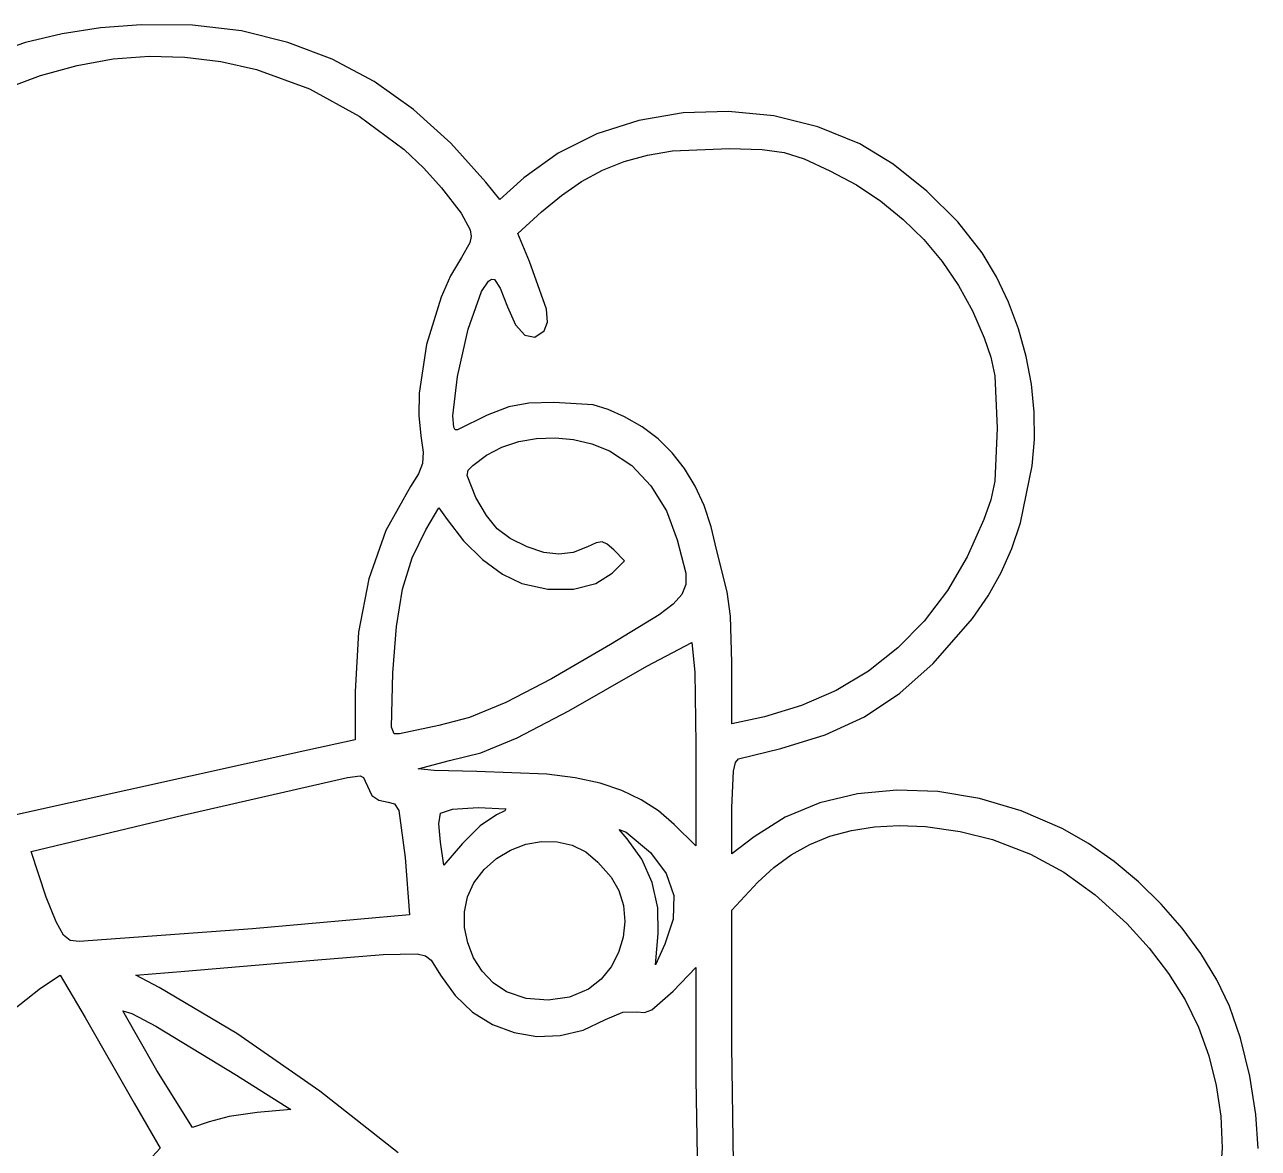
# Model space of a CAD drawing. Extents: x 0 to 238, y 7 to 276.
# Drawn here: x 131.6 to 215.9, y 198.2 to 275.1 of the extents above; entities that cross this region are included whole.
import ezdxf

# ---------------------------------------------------------------- set-up
doc = ezdxf.new("R2010")
doc.units = 0

msp = doc.modelspace()

# ---------------------------------------------------------------- linework, layer by layer
at = {"layer": 'Layer 1'}
for p, q in [((139.523387, 275.061316), (136.761109, 274.846067)), ((143.037743, 275.033087), (139.523387, 275.061316)), ((146.385492, 274.630298), (143.037743, 275.033087)), ((134.133605, 274.437341), (131.63674, 273.833484)), ((136.761109, 274.846067), (134.133605, 274.437341)), ((149.568699, 273.852124), (146.385492, 274.630298)), ((131.63674, 273.833484), (129.266381, 273.032844)), ((152.589433, 272.697741), (149.568699, 273.852124)), ((135.148299, 272.271817), (137.622775, 272.71527)), ((137.622775, 272.71527), (140.079063, 272.907369)), ((140.079063, 272.907369), (142.525843, 272.849767)), ((142.525843, 272.849767), (144.9718, 272.544117)), ((144.9718, 272.544117), (147.425614, 271.992074)), ((155.449761, 271.166324), (152.589433, 272.697741)), ((130.110051, 270.624233), (132.646952, 271.575356)), ((132.646952, 271.575356), (135.148299, 272.271817)), ((147.4256, 271.99211), (151.031104, 270.665336)), ((147.425614, 271.992074), (147.4256, 271.99211)), ((158.151751, 269.257048), (155.449761, 271.166324)), ((151.031104, 270.665336), (154.44148, 268.812701)), ((160.697471, 266.969087), (158.151751, 269.257048)), ((176.573875, 269.028835), (173.548945, 268.514138)), ((179.674877, 269.133428), (176.573875, 269.028835)), ((182.775054, 268.820475), (179.674877, 269.133428)), ((154.44148, 268.812701), (157.501291, 266.530115)), ((173.548945, 268.514138), (170.676983, 267.596778)), ((185.797509, 268.082535), (182.775054, 268.820475)), ((170.676983, 267.596778), (168.034885, 266.284197)), ((188.665348, 266.912166), (185.797509, 268.082535)), ((157.501291, 266.530115), (158.851161, 265.257563)), ((163.088987, 264.301616), (160.697471, 266.969087)), ((175.848838, 266.437553), (179.740411, 266.594649)), ((179.740411, 266.594649), (181.986065, 266.521337)), ((181.986065, 266.521337), (183.497497, 266.325655)), ((190.934151, 265.525859), (188.665348, 266.912166)), ((168.034885, 266.284197), (165.699548, 264.583836)), ((171.061537, 265.107402), (172.552574, 265.708295)), ((172.552574, 265.708295), (174.139521, 266.148785)), ((174.139521, 266.148785), (175.848838, 266.437553)), ((183.497497, 266.325655), (184.850179, 265.885233)), ((184.850179, 265.885233), (186.619581, 265.077699)), ((158.851161, 265.257563), (160.0551, 263.91349)), ((169.639953, 264.337422), (171.061537, 265.107402)), ((186.619581, 265.077699), (186.6196, 265.07767)), ((186.6196, 265.07767), (188.421386, 264.106153)), ((193.242642, 263.679836), (190.934151, 265.525859)), ((164.041488, 263.102166), (163.088987, 264.301616)), ((165.699548, 264.583836), (164.041488, 263.102166)), ((168.261364, 263.389675), (169.639953, 264.337422)), ((188.421386, 264.106153), (190.093361, 262.994076)), ((160.0551, 263.91349), (161.41605, 262.167239)), ((166.899311, 262.255479), (168.261364, 263.389675)), ((195.352695, 261.589074), (193.242642, 263.679836)), ((190.093361, 262.994076), (191.631392, 261.7464)), ((161.41605, 262.167239), (162.026246, 261.02953)), ((165.276531, 260.773809), (166.899311, 262.255479)), ((191.631392, 261.7464), (193.031344, 260.368086)), ((197.026188, 259.468546), (195.352695, 261.589074)), ((162.026246, 261.02953), (162.083917, 260.577258)), ((166.08792, 258.868809), (165.276531, 260.773809)), ((161.994826, 260.143176), (161.43093, 259.15099)), ((162.083917, 260.577258), (161.994826, 260.143176)), ((193.031344, 260.368086), (194.289084, 258.864095)), ((161.43093, 259.15099), (160.688994, 257.887121)), ((197.990747, 257.83111), (197.026188, 259.468546)), ((167.243267, 255.605609), (166.08792, 258.868809)), ((194.289084, 258.864095), (195.40048, 257.239389)), ((160.688994, 257.887121), (160.033047, 256.435151)), ((162.807088, 256.822689), (163.276173, 257.535413)), ((163.276173, 257.535413), (163.479917, 257.662951)), ((163.479917, 257.662951), (163.675805, 257.629672)), ((163.675805, 257.629672), (164.082051, 257.055857)), ((195.40048, 257.239389), (196.361396, 255.498926)), ((198.815987, 256.085766), (197.990747, 257.83111)), ((160.033047, 256.435151), (159.032039, 253.193455)), ((161.883249, 254.254024), (162.807088, 256.822689)), ((164.082051, 257.055857), (164.570978, 255.764359)), ((164.570978, 255.764359), (165.121091, 254.548376)), ((167.308311, 254.73138), (167.243267, 255.605609)), ((199.494878, 254.260216), (198.815987, 256.085766)), ((167.075698, 254.141579), (167.308311, 254.73138)), ((196.361396, 255.498926), (197.1677, 253.64767)), ((161.157848, 251.010671), (161.883249, 254.254024)), ((165.121091, 254.548376), (165.770422, 253.841717)), ((165.770422, 253.841717), (166.446211, 253.690683)), ((166.446211, 253.690683), (167.075698, 254.141579)), ((200.020394, 252.382158), (199.494878, 254.260216)), ((159.032039, 253.193455), (158.533739, 249.879002)), ((197.1677, 253.64767), (197.618043, 252.325854)), ((197.618043, 252.325854), (197.886485, 251.06357)), ((200.385506, 250.479292), (200.020394, 252.382158)), ((160.842552, 248.309715), (161.157848, 251.010671)), ((197.886485, 251.06357), (198.049645, 247.47405)), ((200.583186, 248.579318), (200.385506, 250.479292)), ((158.533739, 249.879002), (158.506177, 248.336084)), ((164.659172, 248.938098), (163.181913, 248.374757)), ((166.030596, 249.18394), (164.659172, 248.938098)), ((167.745978, 249.237959), (166.030596, 249.18394)), ((170.427093, 249.06157), (167.745978, 249.237959)), ((171.446843, 248.761709), (170.427093, 249.06157)), ((158.506177, 248.336084), (158.64398, 246.94489)), ((160.904839, 247.542974), (160.842552, 248.309715)), ((163.181913, 248.374757), (161.149028, 247.368239)), ((172.579038, 248.250181), (171.446843, 248.761709)), ((173.779241, 247.561095), (172.579038, 248.250181)), ((200.606406, 246.709937), (200.583186, 248.579318)), ((161.002542, 247.372098), (160.904839, 247.542974)), ((161.149028, 247.368239), (161.002542, 247.372098)), ((174.864929, 246.739302), (173.779241, 247.561095)), ((198.049645, 247.47405), (197.882075, 243.862485)), ((158.64398, 246.94489), (158.801628, 245.829228)), ((164.193677, 246.179827), (165.344891, 246.561267)), ((165.344891, 246.561267), (166.563904, 246.777344)), ((166.563904, 246.777344), (167.822604, 246.824748)), ((167.822604, 246.824748), (169.092881, 246.700173)), ((169.092881, 246.700173), (170.346622, 246.400312)), ((170.346622, 246.400312), (171.555715, 245.921858)), ((175.834035, 245.787698), (174.864929, 246.739302)), ((200.448138, 244.898846), (200.606406, 246.709937)), ((158.801628, 245.829228), (158.767452, 245.057528)), ((162.207095, 244.93408), (163.138375, 245.636328)), ((163.138375, 245.636328), (164.193677, 246.179827)), ((171.555715, 245.921858), (171.5557, 245.92185)), ((171.5557, 245.92185), (173.066583, 244.92911)), ((176.684492, 244.709176), (175.834035, 245.787698)), ((158.767452, 245.057528), (158.495152, 244.365203)), ((161.81022, 244.237344), (161.892902, 244.602248)), ((161.892902, 244.602248), (162.207095, 244.93408)), ((173.066583, 244.92911), (174.382335, 243.536189)), ((177.414233, 243.50663), (176.684492, 244.709176)), ((199.642812, 241.006712), (200.448138, 244.898846)), ((158.495152, 244.365203), (157.938424, 243.48767)), ((162.418762, 242.74686), (161.81022, 244.237344)), ((197.882075, 243.862485), (197.60316, 242.587523)), ((157.938424, 243.48767), (156.262178, 240.480789)), ((174.382335, 243.536189), (175.440117, 241.819154)), ((178.021191, 242.182955), (177.414233, 243.50663)), ((158.996809, 240.524355), (159.878754, 242.041305)), ((159.878754, 242.041305), (160.443199, 241.229916)), ((163.133138, 241.503317), (162.418762, 242.74686)), ((178.503298, 240.741044), (178.021191, 242.182955)), ((197.60316, 242.587523), (197.132422, 241.22988)), ((160.443199, 241.229916), (161.559962, 239.777465)), ((163.873971, 240.603733), (163.133138, 241.503317)), ((175.440117, 241.819154), (176.17709, 239.85407)), ((197.132422, 241.22988), (196.004911, 238.691672)), ((156.262178, 240.480789), (155.085334, 237.186173)), ((158.0636, 238.615494), (158.996809, 240.524355)), ((164.760324, 239.929045), (163.873971, 240.603733)), ((178.858488, 239.183791), (178.503298, 240.741044)), ((199.052252, 239.256396), (199.642812, 241.006712)), ((161.559962, 239.777465), (162.868547, 238.500299)), ((165.911262, 239.36019), (164.760324, 239.929045)), ((170.637384, 239.634695), (170.038762, 239.36019)), ((171.044181, 239.704148), (170.637384, 239.634695)), ((171.398062, 239.548706), (171.044181, 239.704148)), ((171.837932, 239.148523), (171.398062, 239.548706)), ((176.17709, 239.85407), (176.755866, 237.569279)), ((167.057239, 238.983159), (165.911262, 239.36019)), ((168.094075, 238.857482), (167.057239, 238.983159)), ((169.071379, 238.983159), (168.094075, 238.857482)), ((170.038762, 239.36019), (169.071379, 238.983159)), ((172.578766, 238.407689), (171.837932, 239.148523)), ((179.599322, 236.291011), (178.858488, 239.183791)), ((196.004911, 238.691672), (194.640928, 236.375881)), ((198.318239, 237.60075), (199.052252, 239.256396)), ((157.404898, 236.471818), (158.0636, 238.615494)), ((162.868547, 238.500299), (164.243277, 237.494328)), ((171.732099, 237.561022), (172.578766, 238.407689)), ((155.085334, 237.186173), (154.391355, 233.54098)), ((164.243277, 237.494328), (165.558479, 236.855466)), ((170.603758, 236.850505), (171.732099, 237.561022)), ((176.755866, 237.569279), (176.758759, 236.778905)), ((197.427129, 236.012904), (198.318239, 237.60075)), ((156.977705, 233.911422), (157.404898, 236.471818)), ((165.558479, 236.855466), (167.34166, 236.474576)), ((167.34166, 236.474576), (169.081849, 236.480639)), ((169.081849, 236.480639), (170.603758, 236.850505)), ((176.758759, 236.778905), (176.494589, 236.101393)), ((179.824218, 234.615312), (179.599322, 236.291011)), ((194.640928, 236.375881), (193.052048, 234.293257)), ((175.906303, 235.445378), (174.936852, 234.719497)), ((176.494589, 236.101393), (175.906303, 235.445378)), ((196.365281, 234.465986), (197.427129, 236.012904)), ((174.936852, 234.719497), (171.62625, 232.69268)), ((179.916822, 231.457951), (179.824218, 234.615312)), ((193.674798, 231.387446), (196.365281, 234.465986)), ((156.739029, 230.752405), (156.977705, 233.911422)), ((193.052048, 234.293257), (191.249846, 232.454545)), ((154.391355, 233.54098), (154.163704, 229.48237)), ((174.0957, 231.211005), (177.16487, 232.833785)), ((177.16487, 232.833785), (177.372127, 230.787674)), ((171.62625, 232.69268), (167.593006, 230.343951)), ((191.249846, 232.454545), (189.245897, 230.870494)), ((168.770419, 228.163332), (174.0957, 231.211005)), ((179.916822, 227.259891), (179.916822, 231.457951)), ((191.403763, 229.361725), (193.674798, 231.387446)), ((156.650834, 227.043827), (156.739029, 230.752405)), ((167.593006, 230.343951), (164.469269, 228.71952)), ((177.372127, 230.787674), (177.447092, 225.884055)), ((189.245897, 230.870494), (187.051777, 229.551851)), ((154.163704, 229.48237), (154.163704, 226.16626)), ((187.051777, 229.551851), (184.67906, 228.509364)), ((164.469269, 228.71952), (161.987147, 227.697016)), ((188.973989, 227.749418), (191.403763, 229.361725)), ((161.987147, 227.697016), (159.87875, 227.15407)), ((165.227762, 226.302979), (168.770419, 228.163332)), ((182.139322, 227.75378), (179.916822, 227.259891)), ((184.67906, 228.509364), (182.139322, 227.75378)), ((186.29287, 226.500915), (188.973989, 227.749418)), ((156.828326, 226.580254), (156.650834, 227.043827)), ((159.87875, 227.15407), (157.19764, 226.589625)), ((154.163704, 226.16626), (150.918144, 225.460704)), ((157.19764, 226.589625), (156.828326, 226.580254)), ((162.75005, 225.282678), (165.227762, 226.302979)), ((183.267798, 225.566606), (186.29287, 226.500915)), ((150.918144, 225.460704), (130.668644, 220.980424)), ((160.6196, 224.755165), (162.75005, 225.282678)), ((177.44709, 225.884061), (177.44709, 218.934331)), ((177.447092, 225.884055), (177.44709, 225.884061)), ((180.375018, 224.86105), (183.267798, 225.566606)), ((158.46765, 224.19072), (160.6196, 224.755165)), ((180.02665, 224.023207), (180.169415, 224.630645)), ((180.169415, 224.630645), (180.375018, 224.86105)), ((142.381032, 221.015722), (153.634632, 223.591002)), ((153.634632, 223.591002), (154.512167, 223.718884)), ((154.512167, 223.718884), (154.721079, 223.595963)), ((154.721079, 223.595963), (154.834082, 223.344057)), ((159.565675, 224.062838), (158.46765, 224.19072)), ((162.48932, 224.014331), (159.565675, 224.062838)), ((167.258977, 223.823611), (162.48932, 224.014331)), ((169.205799, 223.571567), (167.258977, 223.823611)), ((170.907467, 223.202942), (169.205799, 223.571567)), ((179.916407, 221.54494), (180.02665, 224.023207)), ((154.834082, 223.344057), (155.292693, 222.356279)), ((172.399124, 222.70864), (170.907467, 223.202942)), ((173.715909, 222.079566), (172.399124, 222.70864)), ((191.196447, 222.739981), (188.49398, 222.481529)), ((193.994828, 222.632977), (191.196447, 222.739981)), ((196.841992, 222.158449), (193.994828, 222.632977)), ((155.29269, 222.356283), (155.77776, 222.034373)), ((155.292693, 222.356279), (155.29269, 222.356283)), ((155.77776, 222.034373), (156.42158, 221.897672)), ((156.42158, 221.897672), (156.851528, 221.803965)), ((156.851528, 221.803965), (157.135956, 221.333228)), ((174.892961, 221.306624), (173.715909, 222.079566)), ((185.934556, 221.859689), (183.565305, 220.876527)), ((188.49398, 222.481529), (185.934556, 221.859689)), ((199.690812, 221.314331), (196.841992, 222.158449)), ((132.009332, 218.546272), (142.381032, 221.015722)), ((157.135956, 221.333228), (157.58575, 218.122952)), ((159.878382, 220.420406), (159.984215, 221.156833)), ((159.984215, 221.156833), (160.822062, 221.430236)), ((160.822062, 221.430236), (162.559495, 221.544889)), ((162.559495, 221.544889), (164.451266, 221.456695)), ((163.82949, 221.051003), (162.705009, 220.28812)), ((163.829495, 221.051), (163.82949, 221.051003)), ((164.400002, 221.316686), (163.829495, 221.051)), ((164.451266, 221.456695), (164.400002, 221.316686)), ((175.96542, 220.380721), (174.892961, 221.306624)), ((179.916407, 218.36994), (179.916407, 221.54494)), ((202.494157, 220.098555), (199.690812, 221.314331)), ((159.984215, 219.181273), (159.878382, 220.420406)), ((162.705009, 220.28812), (161.50116, 219.075443)), ((177.44709, 218.934331), (175.96542, 220.380721)), ((183.565305, 220.876527), (181.433357, 219.53411)), ((188.09143, 219.976688), (189.667221, 220.219774)), ((189.667221, 220.219774), (191.3505, 220.307416)), ((191.3505, 220.307416), (193.145402, 220.239615)), ((193.145402, 220.239615), (195.517833, 219.904476)), ((172.754987, 219.392951), (172.217001, 220.04559)), ((172.217001, 220.04559), (172.684431, 219.851562)), ((172.684431, 219.851562), (174.342491, 218.475732)), ((173.755444, 218.012153), (172.754987, 219.392951)), ((181.433357, 219.53411), (179.916407, 218.36994)), ((185.245776, 219.024188), (186.618993, 219.57816)), ((186.618993, 219.57816), (188.09143, 219.976688)), ((195.517833, 219.904476), (197.731512, 219.35767)), ((197.731512, 219.35767), (197.73149, 219.357666)), ((197.73149, 219.357666), (200.325512, 218.355006)), ((204.290428, 219.07645), (202.494157, 220.098555)), ((133.032392, 215.406552), (132.009332, 218.546272)), ((160.23116, 217.593773), (159.984215, 219.181273)), ((161.50116, 219.075443), (160.23116, 217.593773)), ((163.826575, 218.059563), (164.790307, 218.636066)), ((164.790307, 218.636066), (165.828039, 219.026947)), ((165.828039, 219.026947), (166.900497, 219.221043)), ((166.900497, 219.221043), (167.968408, 219.207193)), ((167.968408, 219.207193), (168.992497, 218.974236)), ((168.992497, 218.974236), (169.93349, 218.511009)), ((169.93349, 218.511009), (169.93349, 218.510998)), ((169.93349, 218.510998), (170.75811, 217.805444)), ((174.342491, 218.475732), (174.34249, 218.475721)), ((174.34249, 218.475721), (175.414606, 217.038151)), ((183.967645, 218.314774), (185.245776, 219.024188)), ((206.036264, 217.855085), (204.290428, 219.07645)), ((157.58575, 218.122952), (157.867972, 214.207112)), ((162.976118, 217.3086), (163.826575, 218.059563)), ((170.75811, 217.805444), (171.6621, 216.782388)), ((174.461552, 216.416382), (173.755444, 218.012153)), ((182.780465, 217.449916), (183.967645, 218.314774)), ((200.325512, 218.355006), (202.608646, 217.130755)), ((207.70438, 216.463397), (206.036264, 217.855085)), ((162.27821, 216.394339), (162.976118, 217.3086)), ((171.6621, 216.782388), (172.195883, 215.858756)), ((175.414606, 217.038151), (175.934402, 215.521205)), ((181.680102, 216.429615), (182.780465, 217.449916)), ((202.608646, 217.130755), (204.74626, 215.58239)), ((161.841233, 215.442183), (162.27821, 216.394339)), ((174.843545, 214.694936), (174.461552, 216.416382)), ((179.916212, 214.524615), (181.680102, 216.429615)), ((209.267489, 214.930324), (207.70438, 216.463397)), ((133.722514, 213.726998), (133.032392, 215.406552)), ((161.633286, 214.412718), (161.841233, 215.442183)), ((172.195883, 215.858756), (172.50601, 214.837147)), ((175.934402, 215.521205), (175.905187, 213.911654)), ((204.74626, 215.58239), (206.90372, 213.607386)), ((157.867972, 214.207112), (147.147943, 213.2502)), ((161.641967, 213.347699), (161.633286, 214.412718)), ((172.50601, 214.837147), (172.600337, 213.761794)), ((174.871657, 212.937111), (174.843545, 214.694936)), ((179.916212, 205.246555), (179.916212, 214.524615)), ((210.698307, 213.284806), (209.267489, 214.930324)), ((134.214199, 212.818044), (133.722514, 213.726998)), ((172.600337, 213.761794), (172.486718, 212.676933)), ((175.905187, 213.911654), (175.330268, 212.196271)), ((206.90372, 213.607386), (208.440096, 211.935135)), ((134.679425, 212.444871), (134.214199, 212.818044)), ((147.147943, 213.2502), (135.290172, 212.372662)), ((161.854874, 212.288882), (161.641967, 213.347699)), ((172.486718, 212.676933), (172.173008, 211.626799)), ((174.695268, 210.785161), (174.871657, 212.937111)), ((211.969548, 211.555779), (210.698307, 213.284806)), ((135.290172, 212.372662), (134.679425, 212.444871)), ((162.259604, 211.27802), (161.854874, 212.288882)), ((175.330268, 212.196271), (174.695268, 210.785161)), ((208.440096, 211.935135), (209.76894, 210.197566)), ((142.522727, 210.361752), (151.342177, 211.102586)), ((151.342177, 211.102586), (156.066096, 211.498359)), ((156.066096, 211.498359), (158.388918, 211.543558)), ((158.388918, 211.543558), (158.974447, 211.395418)), ((158.974447, 211.395418), (159.349135, 211.112506)), ((159.349135, 211.112506), (159.985237, 210.079526)), ((162.843755, 210.356869), (162.259604, 211.27802)), ((172.173008, 211.626799), (171.667062, 210.655627)), ((213.053926, 209.772183), (211.969548, 211.555779)), ((132.649452, 209.197666), (133.9856, 210.079615)), ((133.9856, 210.079615), (135.71421, 207.186835)), ((139.171337, 210.07953), (142.522727, 210.361752)), ((140.758837, 209.232863), (139.171337, 210.07953)), ((159.98519, 210.079598), (160.986817, 208.687502)), ((159.985237, 210.079526), (159.98519, 210.079598)), ((163.594924, 209.567184), (162.843755, 210.356869)), ((171.667062, 210.655627), (170.976734, 209.807651)), ((175.89549, 208.985985), (177.44771, 210.608765)), ((177.44771, 210.608765), (177.44771, 202.953485)), ((209.76894, 210.197566), (210.891076, 208.392199)), ((129.64643, 206.834055), (132.649452, 209.197666)), ((146.072005, 206.092011), (140.758837, 209.232863)), ((164.50071, 208.950719), (163.594924, 209.567184)), ((170.976734, 209.807651), (170.10988, 209.127108)), ((213.924157, 207.962955), (213.053926, 209.772183)), ((160.986817, 208.687502), (162.190602, 207.561644)), ((165.848432, 208.487145), (164.50071, 208.950719)), ((167.344981, 208.364224), (165.848432, 208.487145)), ((168.821687, 208.578648), (167.344981, 208.364224)), ((170.10988, 209.127108), (168.821687, 208.578648)), ((174.449098, 207.711576), (175.89549, 208.985985)), ((210.891076, 208.392199), (211.807334, 206.516554)), ((140.604574, 203.553212), (138.28947, 207.645434)), ((138.28947, 207.645434), (138.886988, 207.467391)), ((138.886988, 207.467391), (140.529611, 206.59151)), ((162.190602, 207.561644), (163.553965, 206.713599)), ((171.27409, 207.045708), (172.455896, 207.548417)), ((172.455896, 207.548417), (173.42604, 207.574875)), ((173.42604, 207.574875), (173.940876, 207.532431)), ((173.940876, 207.532431), (174.449098, 207.711576)), ((214.679324, 205.771876), (213.924157, 207.962955)), ((135.71421, 207.186835), (135.71419, 207.186825)), ((135.71419, 207.186825), (139.06558, 201.330715)), ((163.553965, 206.713599), (165.034324, 206.154943)), ((169.751561, 206.331058), (171.27409, 207.045708)), ((140.529611, 206.59151), (146.05059, 203.235714)), ((151.752276, 202.150817), (146.072005, 206.092011)), ((165.034324, 206.154943), (166.589097, 205.89725)), ((166.589097, 205.89725), (168.175703, 205.952097)), ((168.175703, 205.952097), (169.751561, 206.331058)), ((211.807334, 206.516554), (212.518539, 204.56815)), ((215.308813, 203.187227), (214.679324, 205.771876)), ((180.026455, 197.234111), (179.916212, 205.246555)), ((212.518539, 204.56815), (213.025519, 202.544507)), ((143.05197, 199.672654), (140.604574, 203.553212)), ((146.05059, 203.235714), (146.05059, 203.235707)), ((146.05059, 203.235707), (149.75476, 200.907377)), ((177.44771, 202.953485), (177.566773, 196.109591)), ((213.025519, 202.544507), (213.3291, 200.443146)), ((215.739864, 200.556275), (215.308813, 203.187227)), ((157.095202, 197.93182), (151.752276, 202.150817)), ((139.06558, 201.330715), (140.82947, 198.261545)), ((149.75476, 200.907377), (147.4617, 200.69571)), ((144.18086, 200.06071), (143.05197, 199.672654)), ((145.543469, 200.417897), (144.18086, 200.06071)), ((147.4617, 200.69571), (145.543469, 200.417897)), ((213.3291, 200.443146), (213.43011, 198.261586)), ((215.899717, 198.226285), (215.739864, 200.556275)), ((140.82947, 198.261545), (139.24197, 196.532935)), ((213.43011, 198.261586), (213.270257, 196.071056))]:
    msp.add_line(p, q, dxfattribs=at)

doc.saveas('drawing.dxf')
